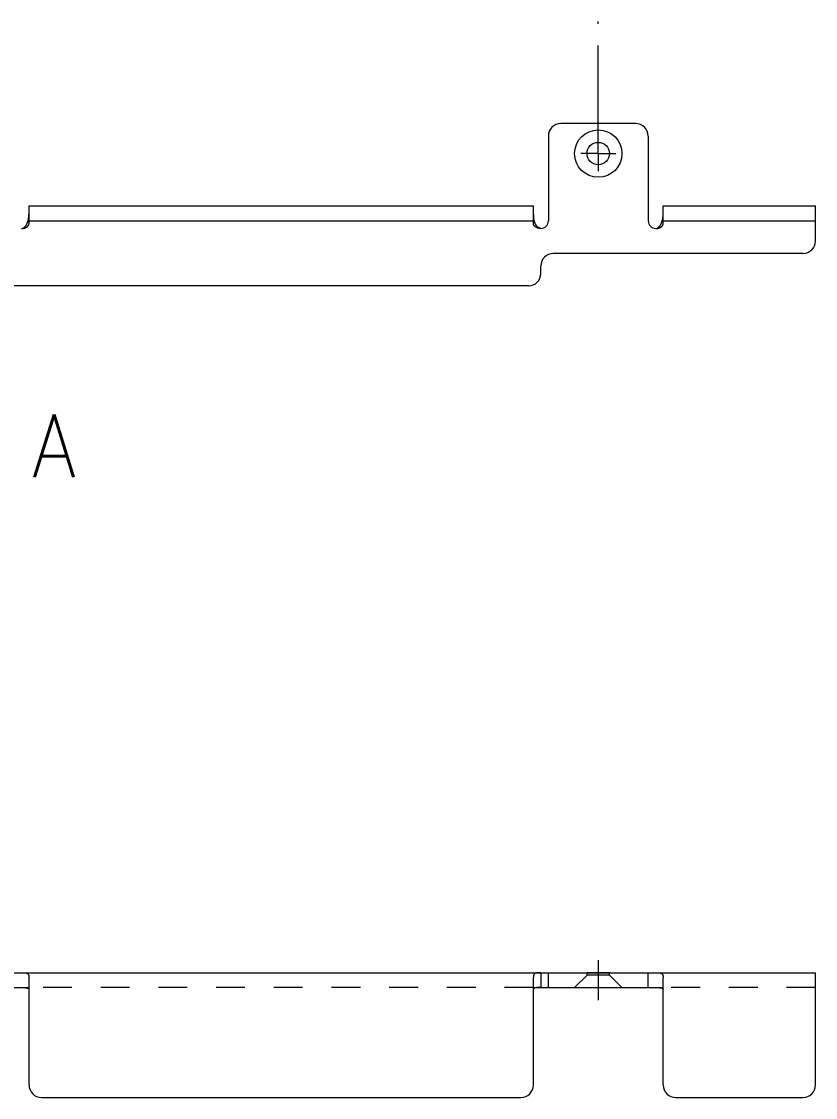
# Model space of a CAD drawing. Extents: x 365 to 1810, y 642 to 1073.
# Drawn here: x 1492.3 to 1810.3, y 642 to 1073.1 of the extents above; entities that cross this region are included whole.
import ezdxf

# ---------------------------------------------------------------- set-up
doc = ezdxf.new("R2010")
doc.units = 0
doc.header["$LTSCALE"] = 115.5
doc.linetypes.add('CENTER', pattern=[0.6, 0.375, -0.075, 0.075, -0.075])
doc.linetypes.add('HIDDEN', pattern=[0.2, 0.1, -0.1])
doc.layers.get('0').update_dxf_attribs({"linetype": 'CONTINUOUS', "lineweight": 5, "true_color": 0xffffff})
doc.layers.add('ASSI', color=7, linetype='CONTINUOUS', lineweight=5, true_color=0xffffff)
doc.layers.add('DEFAULT_2', color=6, linetype='HIDDEN', lineweight=5, true_color=0xff00ff)
doc.styles.add('textstyle0', font='')
doc.styles.get('textstyle0').set_extended_font_data('Standard')

msp = doc.modelspace()

# ---------------------------------------------------------------- linework, layer by layer
at = {"color": 7, "linetype": 'CONTINUOUS', "true_color": 0xffffff}
for p, q in [((1738.35, 1032.22), (1708.35, 1032.22)), ((1703.35, 1027.22), (1703.35, 993.22)), ((1743.35, 1027.22), (1743.35, 993.22)), ((1495.35, 999.22), (1697.35, 999.22)), ((1495.35, 992.09), (1495.35, 999.22)), ((1697.35, 992.09), (1697.35, 999.22)), ((1749.35, 999.22), (1810.35, 999.22)), ((1749.35, 992.09), (1749.35, 999.22)), ((1810.35, 985.22), (1810.35, 999.22)), ((1495.35, 993.22), (1697.35, 993.22)), ((1749.35, 993.22), (1810.35, 993.22)), ((1805.35, 980.22), (1705.35, 980.22)), ((1700.35, 972.22), (1700.35, 975.22)), ((1695.35, 967.22), (635.35, 967.22)), ((630.35, 692.02), (1810.35, 692.02)), ((1495.35, 647.02), (1495.35, 690.05)), ((1697.35, 647.02), (1697.35, 690.05)), ((1703.35, 686.02), (1703.35, 692.02)), ((1743.35, 686.02), (1743.35, 692.02)), ((1749.35, 647.02), (1749.35, 690.05)), ((1810.35, 647.02), (1810.35, 692.02)), ((1443.35, 686.02), (1495.35, 686.02)), ((1697.35, 686.02), (1749.35, 686.02)), ((1500.35, 642.02), (1692.35, 642.02)), ((1754.35, 642.02), (1805.35, 642.02))]:
    msp.add_line(p, q, dxfattribs=at)
for points in [[(1492.35, 990.22), (1492.37, 990.22), (1492.4, 990.22), (1492.43, 990.22), (1492.45, 990.22), (1492.48, 990.22), (1492.51, 990.23), (1492.53, 990.23), (1492.56, 990.23), (1492.59, 990.24), (1492.61, 990.24), (1492.64, 990.25), (1492.67, 990.25), (1492.69, 990.26), (1492.72, 990.27), (1492.75, 990.27), (1492.77, 990.28), (1492.8, 990.29), (1492.82, 990.3), (1492.85, 990.31), (1492.87, 990.32), (1492.9, 990.33), (1492.93, 990.34), (1492.95, 990.35), (1492.98, 990.36), (1493, 990.37), (1493.03, 990.38), (1493.05, 990.39), (1493.08, 990.41), (1493.1, 990.42), (1493.13, 990.43), (1493.15, 990.45), (1493.17, 990.46), (1493.2, 990.47), (1493.22, 990.49), (1493.25, 990.5), (1493.27, 990.52), (1493.29, 990.53), (1493.32, 990.55), (1493.34, 990.56), (1493.36, 990.58), (1493.39, 990.6), (1493.41, 990.61), (1493.43, 990.63), (1493.45, 990.64), (1493.47, 990.66), (1493.5, 990.68), (1493.52, 990.7), (1493.54, 990.72), (1493.56, 990.73), (1493.58, 990.75), (1493.6, 990.77), (1493.62, 990.79), (1493.64, 990.81), (1493.66, 990.82), (1493.68, 990.84), (1493.7, 990.86), (1493.72, 990.88), (1493.74, 990.9), (1493.76, 990.92), (1493.78, 990.94), (1493.8, 990.96), (1493.82, 990.98), (1493.83, 991), (1493.85, 991.02), (1493.87, 991.04), (1493.89, 991.06), (1493.91, 991.08), (1493.92, 991.1), (1493.94, 991.12), (1493.96, 991.14), (1493.97, 991.16), (1493.99, 991.19), (1494.01, 991.21), (1494.02, 991.23), (1494.04, 991.25), (1494.06, 991.27), (1494.07, 991.29), (1494.09, 991.32), (1494.1, 991.34), (1494.12, 991.36), (1494.13, 991.38), (1494.15, 991.41), (1494.16, 991.43), (1494.18, 991.45), (1494.19, 991.47), (1494.21, 991.5), (1494.22, 991.52), (1494.24, 991.54), (1494.25, 991.57), (1494.27, 991.59), (1494.28, 991.61), (1494.29, 991.64), (1494.31, 991.66), (1494.32, 991.68), (1494.33, 991.71), (1494.35, 991.73), (1494.36, 991.75), (1494.37, 991.78), (1494.38, 991.8), (1494.4, 991.83), (1494.41, 991.85), (1494.42, 991.88), (1494.43, 991.9), (1494.45, 991.92), (1494.46, 991.95), (1494.47, 991.97), (1494.48, 992), (1494.49, 992.02), (1494.51, 992.05), (1494.52, 992.07), (1494.53, 992.1), (1494.54, 992.12), (1494.55, 992.14), (1494.56, 992.17), (1494.57, 992.2), (1494.58, 992.22), (1494.6, 992.25), (1494.61, 992.27), (1494.62, 992.29), (1494.63, 992.32), (1494.64, 992.35), (1494.65, 992.37), (1494.66, 992.39), (1494.67, 992.42), (1494.68, 992.45), (1494.69, 992.47), (1494.7, 992.5), (1494.71, 992.52), (1494.72, 992.55), (1494.73, 992.57), (1494.74, 992.6), (1494.75, 992.62), (1494.76, 992.65), (1494.77, 992.67), (1494.78, 992.7), (1494.79, 992.72), (1494.8, 992.75), (1494.8, 992.77), (1494.81, 992.8), (1494.82, 992.83), (1494.83, 992.85), (1494.84, 992.88), (1494.85, 992.9), (1494.86, 992.93), (1494.87, 992.95), (1494.88, 992.98), (1494.88, 993), (1494.89, 993.03), (1494.9, 993.05), (1494.91, 993.08), (1494.92, 993.11), (1494.93, 993.13), (1494.93, 993.16), (1494.94, 993.18), (1494.95, 993.21), (1494.96, 993.24), (1494.96, 993.26), (1494.97, 993.29), (1494.98, 993.31), (1494.99, 993.34), (1494.99, 993.36), (1495, 993.39), (1495.01, 993.42), (1495.02, 993.44), (1495.02, 993.47), (1495.03, 993.49), (1495.04, 993.52), (1495.04, 993.55), (1495.05, 993.57), (1495.06, 993.6), (1495.06, 993.62), (1495.07, 993.65), (1495.08, 993.68), (1495.08, 993.7), (1495.09, 993.73), (1495.1, 993.75), (1495.1, 993.78), (1495.11, 993.81), (1495.11, 993.83), (1495.12, 993.86), (1495.13, 993.89), (1495.13, 993.91), (1495.14, 993.94), (1495.14, 993.97), (1495.15, 993.99), (1495.15, 994.02), (1495.16, 994.04), (1495.16, 994.07), (1495.17, 994.1), (1495.18, 994.12), (1495.18, 994.15)], [(1492.35, 990.22), (1492.37, 990.22), (1492.39, 990.22), (1492.42, 990.22), (1492.44, 990.22), (1492.46, 990.22), (1492.49, 990.22), (1492.51, 990.22), (1492.54, 990.22), (1492.56, 990.22), (1492.58, 990.22), (1492.61, 990.22), (1492.63, 990.23), (1492.66, 990.23), (1492.68, 990.23), (1492.7, 990.23), (1492.73, 990.23), (1492.75, 990.23), (1492.78, 990.24), (1492.8, 990.24), (1492.82, 990.24), (1492.85, 990.24), (1492.87, 990.25), (1492.9, 990.25), (1492.92, 990.25), (1492.94, 990.25), (1492.97, 990.26), (1492.99, 990.26), (1493.02, 990.26), (1493.04, 990.27), (1493.07, 990.27), (1493.09, 990.28), (1493.11, 990.28), (1493.14, 990.28), (1493.16, 990.29), (1493.19, 990.29), (1493.21, 990.3), (1493.23, 990.3), (1493.26, 990.31), (1493.28, 990.31), (1493.31, 990.32), (1493.33, 990.32), (1493.35, 990.33), (1493.38, 990.34), (1493.4, 990.34), (1493.43, 990.35), (1493.45, 990.35), (1493.47, 990.36), (1493.5, 990.37), (1493.52, 990.37), (1493.54, 990.38), (1493.57, 990.38), (1493.59, 990.39), (1493.61, 990.4), (1493.64, 990.41), (1493.66, 990.41), (1493.69, 990.42), (1493.71, 990.43), (1493.73, 990.44), (1493.75, 990.45), (1493.78, 990.45), (1493.8, 990.46), (1493.82, 990.47), (1493.85, 990.48), (1493.87, 990.49), (1493.89, 990.5), (1493.92, 990.5), (1493.94, 990.51), (1493.96, 990.52), (1493.98, 990.53), (1494.01, 990.54), (1494.03, 990.55), (1494.05, 990.56), (1494.07, 990.57), (1494.09, 990.58), (1494.12, 990.59), (1494.14, 990.61), (1494.16, 990.62), (1494.18, 990.63), (1494.2, 990.64), (1494.22, 990.65), (1494.25, 990.66), (1494.27, 990.67), (1494.29, 990.68), (1494.31, 990.7), (1494.33, 990.71), (1494.35, 990.72), (1494.37, 990.73), (1494.39, 990.75), (1494.41, 990.76), (1494.43, 990.77), (1494.45, 990.79), (1494.47, 990.8), (1494.49, 990.81), (1494.51, 990.83), (1494.53, 990.84), (1494.55, 990.86), (1494.57, 990.87), (1494.59, 990.88), (1494.61, 990.9), (1494.63, 990.91), (1494.65, 990.93), (1494.67, 990.94), (1494.68, 990.96), (1494.7, 990.97), (1494.72, 990.99), (1494.74, 991.01), (1494.76, 991.02), (1494.78, 991.04), (1494.79, 991.05), (1494.81, 991.07), (1494.83, 991.09), (1494.85, 991.11), (1494.86, 991.12), (1494.88, 991.14), (1494.9, 991.16), (1494.91, 991.17), (1494.93, 991.19), (1494.94, 991.21), (1494.96, 991.23), (1494.98, 991.25), (1494.99, 991.27), (1495.01, 991.28), (1495.02, 991.3), (1495.04, 991.32), (1495.05, 991.34), (1495.07, 991.36), (1495.08, 991.38), (1495.1, 991.4), (1495.11, 991.42), (1495.12, 991.44), (1495.14, 991.46), (1495.15, 991.48), (1495.16, 991.5), (1495.18, 991.52), (1495.19, 991.55), (1495.2, 991.57), (1495.21, 991.59), (1495.22, 991.61), (1495.23, 991.63), (1495.24, 991.65), (1495.25, 991.67), (1495.26, 991.7), (1495.27, 991.72), (1495.28, 991.74), (1495.29, 991.76), (1495.3, 991.79), (1495.3, 991.81), (1495.31, 991.83), (1495.32, 991.85), (1495.32, 991.88), (1495.33, 991.9), (1495.33, 991.92), (1495.34, 991.95), (1495.34, 991.97), (1495.34, 991.99), (1495.34, 992.02), (1495.34, 992.04), (1495.35, 992.06), (1495.35, 992.09)], [(1700.35, 990.22), (1700.32, 990.22), (1700.3, 990.22), (1700.28, 990.22), (1700.25, 990.22), (1700.23, 990.22), (1700.2, 990.22), (1700.18, 990.22), (1700.16, 990.22), (1700.13, 990.22), (1700.11, 990.22), (1700.09, 990.22), (1700.06, 990.23), (1700.04, 990.23), (1700.01, 990.23), (1699.99, 990.23), (1699.97, 990.23), (1699.94, 990.23), (1699.92, 990.24), (1699.89, 990.24), (1699.87, 990.24), (1699.84, 990.24), (1699.82, 990.25), (1699.8, 990.25), (1699.77, 990.25), (1699.75, 990.25), (1699.72, 990.26), (1699.7, 990.26), (1699.68, 990.26), (1699.65, 990.27), (1699.63, 990.27), (1699.6, 990.28), (1699.58, 990.28), (1699.55, 990.28), (1699.53, 990.29), (1699.51, 990.29), (1699.48, 990.3), (1699.46, 990.3), (1699.43, 990.31), (1699.41, 990.31), (1699.39, 990.32), (1699.36, 990.32), (1699.34, 990.33), (1699.31, 990.34), (1699.29, 990.34), (1699.27, 990.35), (1699.24, 990.35), (1699.22, 990.36), (1699.2, 990.37), (1699.17, 990.37), (1699.15, 990.38), (1699.12, 990.38), (1699.1, 990.39), (1699.08, 990.4), (1699.05, 990.41), (1699.03, 990.41), (1699.01, 990.42), (1698.98, 990.43), (1698.96, 990.44), (1698.94, 990.45), (1698.91, 990.45), (1698.89, 990.46), (1698.87, 990.47), (1698.85, 990.48), (1698.82, 990.49), (1698.8, 990.5), (1698.78, 990.5), (1698.75, 990.51), (1698.73, 990.52), (1698.71, 990.53), (1698.69, 990.54), (1698.67, 990.55), (1698.64, 990.56), (1698.62, 990.57), (1698.6, 990.58), (1698.58, 990.59), (1698.56, 990.61), (1698.53, 990.62), (1698.51, 990.63), (1698.49, 990.64), (1698.47, 990.65), (1698.45, 990.66), (1698.43, 990.67), (1698.41, 990.68), (1698.38, 990.7), (1698.36, 990.71), (1698.34, 990.72), (1698.32, 990.73), (1698.3, 990.75), (1698.28, 990.76), (1698.26, 990.77), (1698.24, 990.79), (1698.22, 990.8), (1698.2, 990.81), (1698.18, 990.83), (1698.16, 990.84), (1698.14, 990.86), (1698.12, 990.87), (1698.1, 990.88), (1698.08, 990.9), (1698.06, 990.91), (1698.05, 990.93), (1698.03, 990.94), (1698.01, 990.96), (1697.99, 990.97), (1697.97, 990.99), (1697.95, 991.01), (1697.93, 991.02), (1697.92, 991.04), (1697.9, 991.05), (1697.88, 991.07), (1697.86, 991.09), (1697.85, 991.11), (1697.83, 991.12), (1697.81, 991.14), (1697.8, 991.16), (1697.78, 991.17), (1697.76, 991.19), (1697.75, 991.21), (1697.73, 991.23), (1697.72, 991.25), (1697.7, 991.27), (1697.68, 991.28), (1697.67, 991.3), (1697.65, 991.32), (1697.64, 991.34), (1697.62, 991.36), (1697.61, 991.38), (1697.6, 991.4), (1697.58, 991.42), (1697.57, 991.44), (1697.55, 991.46), (1697.54, 991.48), (1697.53, 991.5), (1697.52, 991.52), (1697.5, 991.55), (1697.49, 991.57), (1697.48, 991.59), (1697.47, 991.61), (1697.46, 991.63), (1697.45, 991.65), (1697.44, 991.67), (1697.43, 991.7), (1697.42, 991.72), (1697.41, 991.74), (1697.4, 991.76), (1697.4, 991.79), (1697.39, 991.81), (1697.38, 991.83), (1697.38, 991.85), (1697.37, 991.88), (1697.37, 991.9), (1697.36, 991.92), (1697.36, 991.95), (1697.35, 991.97), (1697.35, 991.99), (1697.35, 992.02), (1697.35, 992.04), (1697.35, 992.06), (1697.35, 992.09)], [(1700.35, 990.22), (1700.32, 990.22), (1700.29, 990.22), (1700.27, 990.22), (1700.24, 990.22), (1700.21, 990.22), (1700.19, 990.23), (1700.16, 990.23), (1700.13, 990.23), (1700.11, 990.24), (1700.08, 990.24), (1700.05, 990.25), (1700.03, 990.25), (1700, 990.26), (1699.97, 990.27), (1699.95, 990.27), (1699.92, 990.28), (1699.9, 990.29), (1699.87, 990.3), (1699.84, 990.31), (1699.82, 990.32), (1699.79, 990.33), (1699.77, 990.34), (1699.74, 990.35), (1699.72, 990.36), (1699.69, 990.37), (1699.67, 990.38), (1699.64, 990.39), (1699.62, 990.41), (1699.59, 990.42), (1699.57, 990.43), (1699.54, 990.45), (1699.52, 990.46), (1699.49, 990.47), (1699.47, 990.49), (1699.45, 990.5), (1699.42, 990.52), (1699.4, 990.53), (1699.38, 990.55), (1699.35, 990.56), (1699.33, 990.58), (1699.31, 990.6), (1699.28, 990.61), (1699.26, 990.63), (1699.24, 990.64), (1699.22, 990.66), (1699.2, 990.68), (1699.18, 990.7), (1699.15, 990.72), (1699.13, 990.73), (1699.11, 990.75), (1699.09, 990.77), (1699.07, 990.79), (1699.05, 990.81), (1699.03, 990.82), (1699.01, 990.84), (1698.99, 990.86), (1698.97, 990.88), (1698.95, 990.9), (1698.93, 990.92), (1698.91, 990.94), (1698.89, 990.96), (1698.88, 990.98), (1698.86, 991), (1698.84, 991.02), (1698.82, 991.04), (1698.8, 991.06), (1698.79, 991.08), (1698.77, 991.1), (1698.75, 991.12), (1698.73, 991.14), (1698.72, 991.16), (1698.7, 991.19), (1698.68, 991.21), (1698.67, 991.23), (1698.65, 991.25), (1698.64, 991.27), (1698.62, 991.29), (1698.6, 991.32), (1698.59, 991.34), (1698.57, 991.36), (1698.56, 991.38), (1698.54, 991.41), (1698.53, 991.43), (1698.51, 991.45), (1698.5, 991.47), (1698.48, 991.5), (1698.47, 991.52), (1698.46, 991.54), (1698.44, 991.57), (1698.43, 991.59), (1698.41, 991.61), (1698.4, 991.64), (1698.39, 991.66), (1698.37, 991.68), (1698.36, 991.71), (1698.35, 991.73), (1698.33, 991.75), (1698.32, 991.78), (1698.31, 991.8), (1698.3, 991.83), (1698.28, 991.85), (1698.27, 991.88), (1698.26, 991.9), (1698.25, 991.92), (1698.23, 991.95), (1698.22, 991.97), (1698.21, 992), (1698.2, 992.02), (1698.19, 992.05), (1698.18, 992.07), (1698.16, 992.1), (1698.15, 992.12), (1698.14, 992.14), (1698.13, 992.17), (1698.12, 992.2), (1698.11, 992.22), (1698.1, 992.25), (1698.09, 992.27), (1698.08, 992.29), (1698.07, 992.32), (1698.05, 992.35), (1698.04, 992.37), (1698.03, 992.39), (1698.02, 992.42), (1698.01, 992.45), (1698, 992.47), (1697.99, 992.5), (1697.98, 992.52), (1697.97, 992.55), (1697.96, 992.57), (1697.95, 992.6), (1697.94, 992.62), (1697.93, 992.65), (1697.92, 992.67), (1697.92, 992.7), (1697.91, 992.72), (1697.9, 992.75), (1697.89, 992.77), (1697.88, 992.8), (1697.87, 992.83), (1697.86, 992.85), (1697.85, 992.88), (1697.84, 992.9), (1697.83, 992.93), (1697.83, 992.95), (1697.82, 992.98), (1697.81, 993), (1697.8, 993.03), (1697.79, 993.05), (1697.78, 993.08), (1697.78, 993.11), (1697.77, 993.13), (1697.76, 993.16), (1697.75, 993.18), (1697.74, 993.21), (1697.74, 993.24), (1697.73, 993.26), (1697.72, 993.29), (1697.71, 993.31), (1697.71, 993.34), (1697.7, 993.36), (1697.69, 993.39), (1697.68, 993.42), (1697.68, 993.44), (1697.67, 993.47), (1697.66, 993.49), (1697.66, 993.52), (1697.65, 993.55), (1697.64, 993.57), (1697.64, 993.6), (1697.63, 993.62), (1697.62, 993.65), (1697.62, 993.68), (1697.61, 993.7), (1697.6, 993.73), (1697.6, 993.75), (1697.59, 993.78), (1697.58, 993.81), (1697.58, 993.83), (1697.57, 993.86), (1697.57, 993.89), (1697.56, 993.91), (1697.56, 993.94), (1697.55, 993.97), (1697.54, 993.99), (1697.54, 994.02), (1697.53, 994.04), (1697.53, 994.07), (1697.52, 994.1), (1697.52, 994.12), (1697.51, 994.15)], [(1746.35, 990.22), (1746.37, 990.22), (1746.4, 990.22), (1746.43, 990.22), (1746.45, 990.22), (1746.48, 990.22), (1746.51, 990.23), (1746.53, 990.23), (1746.56, 990.23), (1746.59, 990.24), (1746.61, 990.24), (1746.64, 990.25), (1746.67, 990.25), (1746.69, 990.26), (1746.72, 990.27), (1746.75, 990.27), (1746.77, 990.28), (1746.8, 990.29), (1746.82, 990.3), (1746.85, 990.31), (1746.87, 990.32), (1746.9, 990.33), (1746.93, 990.34), (1746.95, 990.35), (1746.98, 990.36), (1747, 990.37), (1747.03, 990.38), (1747.05, 990.39), (1747.08, 990.41), (1747.1, 990.42), (1747.13, 990.43), (1747.15, 990.45), (1747.17, 990.46), (1747.2, 990.47), (1747.22, 990.49), (1747.25, 990.5), (1747.27, 990.52), (1747.29, 990.53), (1747.32, 990.55), (1747.34, 990.56), (1747.36, 990.58), (1747.39, 990.6), (1747.41, 990.61), (1747.43, 990.63), (1747.45, 990.64), (1747.47, 990.66), (1747.5, 990.68), (1747.52, 990.7), (1747.54, 990.72), (1747.56, 990.73), (1747.58, 990.75), (1747.6, 990.77), (1747.62, 990.79), (1747.64, 990.81), (1747.66, 990.82), (1747.68, 990.84), (1747.7, 990.86), (1747.72, 990.88), (1747.74, 990.9), (1747.76, 990.92), (1747.78, 990.94), (1747.8, 990.96), (1747.82, 990.98), (1747.83, 991), (1747.85, 991.02), (1747.87, 991.04), (1747.89, 991.06), (1747.91, 991.08), (1747.92, 991.1), (1747.94, 991.12), (1747.96, 991.14), (1747.97, 991.16), (1747.99, 991.19), (1748.01, 991.21), (1748.02, 991.23), (1748.04, 991.25), (1748.06, 991.27), (1748.07, 991.29), (1748.09, 991.32), (1748.1, 991.34), (1748.12, 991.36), (1748.13, 991.38), (1748.15, 991.41), (1748.16, 991.43), (1748.18, 991.45), (1748.19, 991.47), (1748.21, 991.5), (1748.22, 991.52), (1748.24, 991.54), (1748.25, 991.57), (1748.27, 991.59), (1748.28, 991.61), (1748.29, 991.64), (1748.31, 991.66), (1748.32, 991.68), (1748.33, 991.71), (1748.35, 991.73), (1748.36, 991.75), (1748.37, 991.78), (1748.38, 991.8), (1748.4, 991.83), (1748.41, 991.85), (1748.42, 991.88), (1748.43, 991.9), (1748.45, 991.92), (1748.46, 991.95), (1748.47, 991.97), (1748.48, 992), (1748.49, 992.02), (1748.51, 992.05), (1748.52, 992.07), (1748.53, 992.1), (1748.54, 992.12), (1748.55, 992.14), (1748.56, 992.17), (1748.57, 992.2), (1748.58, 992.22), (1748.6, 992.25), (1748.61, 992.27), (1748.62, 992.29), (1748.63, 992.32), (1748.64, 992.35), (1748.65, 992.37), (1748.66, 992.39), (1748.67, 992.42), (1748.68, 992.45), (1748.69, 992.47), (1748.7, 992.5), (1748.71, 992.52), (1748.72, 992.55), (1748.73, 992.57), (1748.74, 992.6), (1748.75, 992.62), (1748.76, 992.65), (1748.77, 992.67), (1748.78, 992.7), (1748.79, 992.72), (1748.8, 992.75), (1748.8, 992.77), (1748.81, 992.8), (1748.82, 992.83), (1748.83, 992.85), (1748.84, 992.88), (1748.85, 992.9), (1748.86, 992.93), (1748.87, 992.95), (1748.88, 992.98), (1748.88, 993), (1748.89, 993.03), (1748.9, 993.05), (1748.91, 993.08), (1748.92, 993.11), (1748.93, 993.13), (1748.93, 993.16), (1748.94, 993.18), (1748.95, 993.21), (1748.96, 993.24), (1748.96, 993.26), (1748.97, 993.29), (1748.98, 993.31), (1748.99, 993.34), (1748.99, 993.36), (1749, 993.39), (1749.01, 993.42), (1749.02, 993.44), (1749.02, 993.47), (1749.03, 993.49), (1749.04, 993.52), (1749.04, 993.55), (1749.05, 993.57), (1749.06, 993.6), (1749.06, 993.62), (1749.07, 993.65), (1749.08, 993.68), (1749.08, 993.7), (1749.09, 993.73), (1749.1, 993.75), (1749.1, 993.78), (1749.11, 993.81), (1749.11, 993.83), (1749.12, 993.86), (1749.13, 993.89), (1749.13, 993.91), (1749.14, 993.94), (1749.14, 993.97), (1749.15, 993.99), (1749.15, 994.02), (1749.16, 994.04), (1749.16, 994.07), (1749.17, 994.1), (1749.18, 994.12), (1749.18, 994.15)], [(1746.35, 990.22), (1746.37, 990.22), (1746.39, 990.22), (1746.42, 990.22), (1746.44, 990.22), (1746.46, 990.22), (1746.49, 990.22), (1746.51, 990.22), (1746.54, 990.22), (1746.56, 990.22), (1746.58, 990.22), (1746.61, 990.22), (1746.63, 990.23), (1746.66, 990.23), (1746.68, 990.23), (1746.7, 990.23), (1746.73, 990.23), (1746.75, 990.23), (1746.78, 990.24), (1746.8, 990.24), (1746.82, 990.24), (1746.85, 990.24), (1746.87, 990.25), (1746.9, 990.25), (1746.92, 990.25), (1746.94, 990.25), (1746.97, 990.26), (1746.99, 990.26), (1747.02, 990.26), (1747.04, 990.27), (1747.07, 990.27), (1747.09, 990.28), (1747.11, 990.28), (1747.14, 990.28), (1747.16, 990.29), (1747.19, 990.29), (1747.21, 990.3), (1747.23, 990.3), (1747.26, 990.31), (1747.28, 990.31), (1747.31, 990.32), (1747.33, 990.32), (1747.35, 990.33), (1747.38, 990.34), (1747.4, 990.34), (1747.43, 990.35), (1747.45, 990.35), (1747.47, 990.36), (1747.5, 990.37), (1747.52, 990.37), (1747.54, 990.38), (1747.57, 990.38), (1747.59, 990.39), (1747.61, 990.4), (1747.64, 990.41), (1747.66, 990.41), (1747.69, 990.42), (1747.71, 990.43), (1747.73, 990.44), (1747.75, 990.45), (1747.78, 990.45), (1747.8, 990.46), (1747.82, 990.47), (1747.85, 990.48), (1747.87, 990.49), (1747.89, 990.5), (1747.92, 990.5), (1747.94, 990.51), (1747.96, 990.52), (1747.98, 990.53), (1748.01, 990.54), (1748.03, 990.55), (1748.05, 990.56), (1748.07, 990.57), (1748.09, 990.58), (1748.12, 990.59), (1748.14, 990.61), (1748.16, 990.62), (1748.18, 990.63), (1748.2, 990.64), (1748.22, 990.65), (1748.25, 990.66), (1748.27, 990.67), (1748.29, 990.68), (1748.31, 990.7), (1748.33, 990.71), (1748.35, 990.72), (1748.37, 990.73), (1748.39, 990.75), (1748.41, 990.76), (1748.43, 990.77), (1748.45, 990.79), (1748.47, 990.8), (1748.49, 990.81), (1748.51, 990.83), (1748.53, 990.84), (1748.55, 990.86), (1748.57, 990.87), (1748.59, 990.88), (1748.61, 990.9), (1748.63, 990.91), (1748.65, 990.93), (1748.67, 990.94), (1748.68, 990.96), (1748.7, 990.97), (1748.72, 990.99), (1748.74, 991.01), (1748.76, 991.02), (1748.78, 991.04), (1748.79, 991.05), (1748.81, 991.07), (1748.83, 991.09), (1748.85, 991.11), (1748.86, 991.12), (1748.88, 991.14), (1748.9, 991.16), (1748.91, 991.17), (1748.93, 991.19), (1748.94, 991.21), (1748.96, 991.23), (1748.98, 991.25), (1748.99, 991.27), (1749.01, 991.28), (1749.02, 991.3), (1749.04, 991.32), (1749.05, 991.34), (1749.07, 991.36), (1749.08, 991.38), (1749.1, 991.4), (1749.11, 991.42), (1749.12, 991.44), (1749.14, 991.46), (1749.15, 991.48), (1749.16, 991.5), (1749.18, 991.52), (1749.19, 991.55), (1749.2, 991.57), (1749.21, 991.59), (1749.22, 991.61), (1749.23, 991.63), (1749.24, 991.65), (1749.25, 991.67), (1749.26, 991.7), (1749.27, 991.72), (1749.28, 991.74), (1749.29, 991.76), (1749.3, 991.79), (1749.3, 991.81), (1749.31, 991.83), (1749.32, 991.85), (1749.32, 991.88), (1749.33, 991.9), (1749.33, 991.92), (1749.34, 991.95), (1749.34, 991.97), (1749.34, 991.99), (1749.34, 992.02), (1749.34, 992.04), (1749.35, 992.06), (1749.35, 992.09)], [(1492.35, 692.02), (1492.37, 692.02), (1492.38, 692.02), (1492.4, 692.02), (1492.42, 692.02), (1492.44, 692.02), (1492.46, 692.02), (1492.48, 692.02), (1492.5, 692.02), (1492.52, 692.02), (1492.54, 692.02), (1492.56, 692.02), (1492.57, 692.02), (1492.59, 692.02), (1492.61, 692.02), (1492.63, 692.02), (1492.65, 692.02), (1492.67, 692.02), (1492.69, 692.02), (1492.71, 692.02), (1492.73, 692.02), (1492.74, 692.02), (1492.76, 692.02), (1492.78, 692.02), (1492.8, 692.02), (1492.82, 692.02), (1492.84, 692.02), (1492.86, 692.02), (1492.88, 692.02), (1492.9, 692.02), (1492.91, 692.02), (1492.93, 692.02), (1492.95, 692.02), (1492.97, 692.02), (1492.99, 692.02), (1493.01, 692.02), (1493.03, 692.02), (1493.05, 692.02), (1493.07, 692.02), (1493.08, 692.02), (1493.1, 692.02), (1493.12, 692.02), (1493.14, 692.02), (1493.16, 692.02), (1493.18, 692.02), (1493.2, 692.02), (1493.22, 692.02), (1493.24, 692.02), (1493.26, 692.02), (1493.27, 692.02), (1493.29, 692.02), (1493.31, 692.02), (1493.33, 692.02), (1493.35, 692.02), (1493.37, 692.02), (1493.39, 692.02), (1493.41, 692.02), (1493.43, 692.01), (1493.45, 692.01), (1493.46, 692.01), (1493.48, 692.01), (1493.5, 692.01), (1493.52, 692.01), (1493.54, 692.01), (1493.56, 692.01), (1493.58, 692.01), (1493.6, 692.01), (1493.62, 692), (1493.64, 692), (1493.66, 692), (1493.67, 692), (1493.69, 692), (1493.71, 692), (1493.73, 692), (1493.75, 691.99), (1493.77, 691.99), (1493.79, 691.99), (1493.81, 691.99), (1493.83, 691.99), (1493.85, 691.98), (1493.87, 691.98), (1493.89, 691.98), (1493.91, 691.98), (1493.92, 691.97), (1493.94, 691.97), (1493.96, 691.97), (1493.98, 691.96), (1494, 691.96), (1494.02, 691.96), (1494.04, 691.96), (1494.06, 691.95), (1494.08, 691.95), (1494.1, 691.95), (1494.12, 691.94), (1494.14, 691.94), (1494.16, 691.93), (1494.18, 691.93), (1494.19, 691.93), (1494.21, 691.92), (1494.23, 691.92), (1494.25, 691.91), (1494.27, 691.91), (1494.29, 691.9), (1494.31, 691.9), (1494.33, 691.89), (1494.35, 691.89), (1494.36, 691.88), (1494.38, 691.88), (1494.4, 691.87), (1494.42, 691.86), (1494.44, 691.86), (1494.45, 691.85), (1494.47, 691.84), (1494.49, 691.84), (1494.51, 691.83), (1494.52, 691.82), (1494.54, 691.81), (1494.56, 691.8), (1494.58, 691.8), (1494.59, 691.79), (1494.61, 691.78), (1494.63, 691.77), (1494.64, 691.76), (1494.66, 691.75), (1494.68, 691.74), (1494.69, 691.73), (1494.71, 691.72), (1494.72, 691.71), (1494.74, 691.7), (1494.75, 691.69), (1494.77, 691.68), (1494.78, 691.67), (1494.8, 691.65), (1494.81, 691.64), (1494.83, 691.63), (1494.84, 691.62), (1494.85, 691.6), (1494.87, 691.59), (1494.88, 691.58), (1494.89, 691.56), (1494.91, 691.55), (1494.92, 691.53), (1494.93, 691.52), (1494.94, 691.51), (1494.96, 691.49), (1494.97, 691.48), (1494.98, 691.46), (1494.99, 691.45), (1495, 691.43), (1495.01, 691.41), (1495.03, 691.4), (1495.04, 691.38), (1495.05, 691.37), (1495.06, 691.35), (1495.07, 691.33), (1495.08, 691.32), (1495.09, 691.3), (1495.1, 691.28), (1495.11, 691.26), (1495.12, 691.25), (1495.12, 691.23), (1495.13, 691.21), (1495.14, 691.2), (1495.15, 691.18), (1495.16, 691.16), (1495.17, 691.14), (1495.17, 691.12), (1495.18, 691.11), (1495.19, 691.09), (1495.2, 691.07), (1495.2, 691.05), (1495.21, 691.03), (1495.22, 691.02), (1495.22, 691), (1495.23, 690.98), (1495.23, 690.96), (1495.24, 690.94), (1495.25, 690.92), (1495.25, 690.91), (1495.26, 690.89), (1495.26, 690.87), (1495.27, 690.85), (1495.27, 690.83), (1495.27, 690.81), (1495.28, 690.79), (1495.28, 690.78), (1495.29, 690.76), (1495.29, 690.74), (1495.29, 690.72), (1495.3, 690.7), (1495.3, 690.68), (1495.3, 690.66), (1495.31, 690.64), (1495.31, 690.63), (1495.31, 690.61), (1495.32, 690.59), (1495.32, 690.57), (1495.32, 690.55), (1495.32, 690.53), (1495.33, 690.51), (1495.33, 690.49), (1495.33, 690.47), (1495.33, 690.46), (1495.33, 690.44), (1495.33, 690.42), (1495.34, 690.4), (1495.34, 690.38), (1495.34, 690.36), (1495.34, 690.34), (1495.34, 690.32), (1495.34, 690.3), (1495.34, 690.28), (1495.34, 690.26), (1495.34, 690.25), (1495.34, 690.23), (1495.34, 690.21), (1495.34, 690.19), (1495.35, 690.17), (1495.35, 690.15), (1495.35, 690.13), (1495.35, 690.11), (1495.35, 690.09), (1495.35, 690.07), (1495.35, 690.05)], [(1700.35, 692.02), (1700.33, 692.02), (1700.31, 692.02), (1700.29, 692.02), (1700.27, 692.02), (1700.25, 692.02), (1700.23, 692.02), (1700.21, 692.02), (1700.19, 692.02), (1700.18, 692.02), (1700.16, 692.02), (1700.14, 692.02), (1700.12, 692.02), (1700.1, 692.02), (1700.08, 692.02), (1700.06, 692.02), (1700.04, 692.02), (1700.02, 692.02), (1700.01, 692.02), (1699.99, 692.02), (1699.97, 692.02), (1699.95, 692.02), (1699.93, 692.02), (1699.91, 692.02), (1699.89, 692.02), (1699.87, 692.02), (1699.85, 692.02), (1699.83, 692.02), (1699.82, 692.02), (1699.8, 692.02), (1699.78, 692.02), (1699.76, 692.02), (1699.74, 692.02), (1699.72, 692.02), (1699.7, 692.02), (1699.68, 692.02), (1699.66, 692.02), (1699.65, 692.02), (1699.63, 692.02), (1699.61, 692.02), (1699.59, 692.02), (1699.57, 692.02), (1699.55, 692.02), (1699.53, 692.02), (1699.51, 692.02), (1699.49, 692.02), (1699.48, 692.02), (1699.46, 692.02), (1699.44, 692.02), (1699.42, 692.02), (1699.4, 692.02), (1699.38, 692.02), (1699.36, 692.02), (1699.34, 692.02), (1699.32, 692.02), (1699.3, 692.02), (1699.29, 692.02), (1699.27, 692.01), (1699.25, 692.01), (1699.23, 692.01), (1699.21, 692.01), (1699.19, 692.01), (1699.17, 692.01), (1699.15, 692.01), (1699.13, 692.01), (1699.11, 692.01), (1699.09, 692.01), (1699.08, 692), (1699.06, 692), (1699.04, 692), (1699.02, 692), (1699, 692), (1698.98, 692), (1698.96, 692), (1698.94, 691.99), (1698.92, 691.99), (1698.9, 691.99), (1698.88, 691.99), (1698.86, 691.99), (1698.85, 691.98), (1698.83, 691.98), (1698.81, 691.98), (1698.79, 691.98), (1698.77, 691.97), (1698.75, 691.97), (1698.73, 691.97), (1698.71, 691.96), (1698.69, 691.96), (1698.67, 691.96), (1698.65, 691.96), (1698.63, 691.95), (1698.61, 691.95), (1698.59, 691.95), (1698.57, 691.94), (1698.56, 691.94), (1698.54, 691.93), (1698.52, 691.93), (1698.5, 691.93), (1698.48, 691.92), (1698.46, 691.92), (1698.44, 691.91), (1698.42, 691.91), (1698.4, 691.9), (1698.38, 691.9), (1698.37, 691.89), (1698.35, 691.89), (1698.33, 691.88), (1698.31, 691.88), (1698.29, 691.87), (1698.27, 691.86), (1698.26, 691.86), (1698.24, 691.85), (1698.22, 691.84), (1698.2, 691.84), (1698.19, 691.83), (1698.17, 691.82), (1698.15, 691.81), (1698.13, 691.8), (1698.12, 691.8), (1698.1, 691.79), (1698.08, 691.78), (1698.07, 691.77), (1698.05, 691.76), (1698.03, 691.75), (1698.02, 691.74), (1698, 691.73), (1697.99, 691.72), (1697.97, 691.71), (1697.95, 691.7), (1697.94, 691.69), (1697.92, 691.68), (1697.91, 691.67), (1697.9, 691.65), (1697.88, 691.64), (1697.87, 691.63), (1697.85, 691.62), (1697.84, 691.6), (1697.83, 691.59), (1697.81, 691.58), (1697.8, 691.56), (1697.79, 691.55), (1697.77, 691.53), (1697.76, 691.52), (1697.75, 691.51), (1697.74, 691.49), (1697.72, 691.48), (1697.71, 691.46), (1697.7, 691.45), (1697.69, 691.43), (1697.68, 691.41), (1697.67, 691.4), (1697.66, 691.38), (1697.65, 691.37), (1697.64, 691.35), (1697.63, 691.33), (1697.62, 691.32), (1697.61, 691.3), (1697.6, 691.28), (1697.59, 691.26), (1697.58, 691.25), (1697.57, 691.23), (1697.56, 691.21), (1697.55, 691.2), (1697.54, 691.18), (1697.53, 691.16), (1697.53, 691.14), (1697.52, 691.12), (1697.51, 691.11), (1697.5, 691.09), (1697.5, 691.07), (1697.49, 691.05), (1697.48, 691.03), (1697.48, 691.02), (1697.47, 691), (1697.46, 690.98), (1697.46, 690.96), (1697.45, 690.94), (1697.45, 690.92), (1697.44, 690.91), (1697.44, 690.89), (1697.43, 690.87), (1697.43, 690.85), (1697.42, 690.83), (1697.42, 690.81), (1697.41, 690.79), (1697.41, 690.78), (1697.41, 690.76), (1697.4, 690.74), (1697.4, 690.72), (1697.39, 690.7), (1697.39, 690.68), (1697.39, 690.66), (1697.39, 690.64), (1697.38, 690.63), (1697.38, 690.61), (1697.38, 690.59), (1697.37, 690.57), (1697.37, 690.55), (1697.37, 690.53), (1697.37, 690.51), (1697.37, 690.49), (1697.36, 690.47), (1697.36, 690.46), (1697.36, 690.44), (1697.36, 690.42), (1697.36, 690.4), (1697.36, 690.38), (1697.35, 690.36), (1697.35, 690.34), (1697.35, 690.32), (1697.35, 690.3), (1697.35, 690.28), (1697.35, 690.26), (1697.35, 690.25), (1697.35, 690.23), (1697.35, 690.21), (1697.35, 690.19), (1697.35, 690.17), (1697.35, 690.15), (1697.35, 690.13), (1697.35, 690.11), (1697.35, 690.09), (1697.35, 690.07), (1697.35, 690.05)], [(1746.35, 692.02), (1746.37, 692.02), (1746.38, 692.02), (1746.4, 692.02), (1746.42, 692.02), (1746.44, 692.02), (1746.46, 692.02), (1746.48, 692.02), (1746.5, 692.02), (1746.52, 692.02), (1746.54, 692.02), (1746.56, 692.02), (1746.57, 692.02), (1746.59, 692.02), (1746.61, 692.02), (1746.63, 692.02), (1746.65, 692.02), (1746.67, 692.02), (1746.69, 692.02), (1746.71, 692.02), (1746.73, 692.02), (1746.74, 692.02), (1746.76, 692.02), (1746.78, 692.02), (1746.8, 692.02), (1746.82, 692.02), (1746.84, 692.02), (1746.86, 692.02), (1746.88, 692.02), (1746.9, 692.02), (1746.91, 692.02), (1746.93, 692.02), (1746.95, 692.02), (1746.97, 692.02), (1746.99, 692.02), (1747.01, 692.02), (1747.03, 692.02), (1747.05, 692.02), (1747.07, 692.02), (1747.08, 692.02), (1747.1, 692.02), (1747.12, 692.02), (1747.14, 692.02), (1747.16, 692.02), (1747.18, 692.02), (1747.2, 692.02), (1747.22, 692.02), (1747.24, 692.02), (1747.26, 692.02), (1747.27, 692.02), (1747.29, 692.02), (1747.31, 692.02), (1747.33, 692.02), (1747.35, 692.02), (1747.37, 692.02), (1747.39, 692.02), (1747.41, 692.02), (1747.43, 692.01), (1747.45, 692.01), (1747.46, 692.01), (1747.48, 692.01), (1747.5, 692.01), (1747.52, 692.01), (1747.54, 692.01), (1747.56, 692.01), (1747.58, 692.01), (1747.6, 692.01), (1747.62, 692), (1747.64, 692), (1747.66, 692), (1747.67, 692), (1747.69, 692), (1747.71, 692), (1747.73, 692), (1747.75, 691.99), (1747.77, 691.99), (1747.79, 691.99), (1747.81, 691.99), (1747.83, 691.99), (1747.85, 691.98), (1747.87, 691.98), (1747.89, 691.98), (1747.91, 691.98), (1747.92, 691.97), (1747.94, 691.97), (1747.96, 691.97), (1747.98, 691.96), (1748, 691.96), (1748.02, 691.96), (1748.04, 691.96), (1748.06, 691.95), (1748.08, 691.95), (1748.1, 691.95), (1748.12, 691.94), (1748.14, 691.94), (1748.16, 691.93), (1748.18, 691.93), (1748.19, 691.93), (1748.21, 691.92), (1748.23, 691.92), (1748.25, 691.91), (1748.27, 691.91), (1748.29, 691.9), (1748.31, 691.9), (1748.33, 691.89), (1748.35, 691.89), (1748.36, 691.88), (1748.38, 691.88), (1748.4, 691.87), (1748.42, 691.86), (1748.44, 691.86), (1748.45, 691.85), (1748.47, 691.84), (1748.49, 691.84), (1748.51, 691.83), (1748.52, 691.82), (1748.54, 691.81), (1748.56, 691.8), (1748.58, 691.8), (1748.59, 691.79), (1748.61, 691.78), (1748.63, 691.77), (1748.64, 691.76), (1748.66, 691.75), (1748.68, 691.74), (1748.69, 691.73), (1748.71, 691.72), (1748.72, 691.71), (1748.74, 691.7), (1748.75, 691.69), (1748.77, 691.68), (1748.78, 691.67), (1748.8, 691.65), (1748.81, 691.64), (1748.83, 691.63), (1748.84, 691.62), (1748.85, 691.6), (1748.87, 691.59), (1748.88, 691.58), (1748.89, 691.56), (1748.91, 691.55), (1748.92, 691.53), (1748.93, 691.52), (1748.94, 691.51), (1748.96, 691.49), (1748.97, 691.48), (1748.98, 691.46), (1748.99, 691.45), (1749, 691.43), (1749.01, 691.41), (1749.03, 691.4), (1749.04, 691.38), (1749.05, 691.37), (1749.06, 691.35), (1749.07, 691.33), (1749.08, 691.32), (1749.09, 691.3), (1749.1, 691.28), (1749.11, 691.26), (1749.12, 691.25), (1749.12, 691.23), (1749.13, 691.21), (1749.14, 691.2), (1749.15, 691.18), (1749.16, 691.16), (1749.17, 691.14), (1749.17, 691.12), (1749.18, 691.11), (1749.19, 691.09), (1749.2, 691.07), (1749.2, 691.05), (1749.21, 691.03), (1749.22, 691.02), (1749.22, 691), (1749.23, 690.98), (1749.23, 690.96), (1749.24, 690.94), (1749.25, 690.92), (1749.25, 690.91), (1749.26, 690.89), (1749.26, 690.87), (1749.27, 690.85), (1749.27, 690.83), (1749.27, 690.81), (1749.28, 690.79), (1749.28, 690.78), (1749.29, 690.76), (1749.29, 690.74), (1749.29, 690.72), (1749.3, 690.7), (1749.3, 690.68), (1749.3, 690.66), (1749.31, 690.64), (1749.31, 690.63), (1749.31, 690.61), (1749.32, 690.59), (1749.32, 690.57), (1749.32, 690.55), (1749.32, 690.53), (1749.33, 690.51), (1749.33, 690.49), (1749.33, 690.47), (1749.33, 690.46), (1749.33, 690.44), (1749.33, 690.42), (1749.34, 690.4), (1749.34, 690.38), (1749.34, 690.36), (1749.34, 690.34), (1749.34, 690.32), (1749.34, 690.3), (1749.34, 690.28), (1749.34, 690.26), (1749.34, 690.25), (1749.34, 690.23), (1749.34, 690.21), (1749.34, 690.19), (1749.35, 690.17), (1749.35, 690.15), (1749.35, 690.13), (1749.35, 690.11), (1749.35, 690.09), (1749.35, 690.07), (1749.35, 690.05)], [(1492.35, 686.02), (1492.37, 686.02), (1492.39, 686.02), (1492.41, 686.02), (1492.43, 686.02), (1492.44, 686.02), (1492.46, 686.02), (1492.48, 686.02), (1492.5, 686.02), (1492.52, 686.02), (1492.54, 686.02), (1492.56, 686.02), (1492.58, 686.02), (1492.6, 686.02), (1492.62, 686.02), (1492.64, 686.02), (1492.66, 686.02), (1492.68, 686.02), (1492.69, 686.02), (1492.71, 686.02), (1492.73, 686.02), (1492.75, 686.02), (1492.77, 686.03), (1492.79, 686.03), (1492.81, 686.03), (1492.83, 686.03), (1492.84, 686.03), (1492.86, 686.03), (1492.88, 686.03), (1492.9, 686.03), (1492.92, 686.03), (1492.94, 686.03), (1492.96, 686.03), (1492.98, 686.03), (1492.99, 686.03), (1493.01, 686.03), (1493.03, 686.03), (1493.05, 686.03), (1493.07, 686.03), (1493.09, 686.03), (1493.11, 686.03), (1493.13, 686.04), (1493.14, 686.04), (1493.16, 686.04), (1493.18, 686.04), (1493.2, 686.04), (1493.22, 686.04), (1493.24, 686.04), (1493.26, 686.04), (1493.28, 686.04), (1493.3, 686.04), (1493.31, 686.04), (1493.33, 686.04), (1493.35, 686.04), (1493.37, 686.04), (1493.39, 686.04), (1493.41, 686.04), (1493.43, 686.04), (1493.45, 686.04), (1493.47, 686.04), (1493.49, 686.04), (1493.51, 686.04), (1493.53, 686.04), (1493.55, 686.04), (1493.57, 686.04), (1493.59, 686.04), (1493.61, 686.03), (1493.63, 686.03), (1493.65, 686.03), (1493.67, 686.03), (1493.69, 686.03), (1493.71, 686.03), (1493.73, 686.03), (1493.75, 686.03), (1493.77, 686.03), (1493.79, 686.03), (1493.81, 686.03), (1493.83, 686.02), (1493.85, 686.02), (1493.88, 686.02), (1493.9, 686.02), (1493.92, 686.02), (1493.94, 686.02), (1493.96, 686.01), (1493.98, 686.01), (1494.01, 686.01), (1494.03, 686.01), (1494.05, 686.01), (1494.07, 686), (1494.09, 686), (1494.12, 686), (1494.14, 686), (1494.16, 685.99), (1494.19, 685.99), (1494.21, 685.99), (1494.23, 685.99), (1494.26, 685.98), (1494.28, 685.98), (1494.3, 685.98), (1494.33, 685.97), (1494.35, 685.97), (1494.38, 685.97), (1494.4, 685.96), (1494.42, 685.96), (1494.45, 685.95), (1494.47, 685.95), (1494.5, 685.95), (1494.52, 685.94), (1494.55, 685.94), (1494.57, 685.93), (1494.59, 685.93), (1494.62, 685.92), (1494.64, 685.92), (1494.67, 685.91), (1494.69, 685.9), (1494.71, 685.9), (1494.74, 685.89), (1494.76, 685.89), (1494.78, 685.88), (1494.8, 685.87), (1494.83, 685.87), (1494.85, 685.86), (1494.87, 685.85), (1494.89, 685.84), (1494.91, 685.84), (1494.94, 685.83), (1494.96, 685.82), (1494.98, 685.81), (1495, 685.8), (1495.02, 685.79), (1495.04, 685.78), (1495.05, 685.77), (1495.07, 685.76), (1495.09, 685.75), (1495.11, 685.74), (1495.13, 685.73), (1495.14, 685.72), (1495.16, 685.71), (1495.17, 685.7), (1495.19, 685.68), (1495.2, 685.67), (1495.22, 685.66), (1495.23, 685.64), (1495.24, 685.63), (1495.25, 685.62), (1495.27, 685.6), (1495.28, 685.59), (1495.29, 685.57), (1495.3, 685.56), (1495.3, 685.54), (1495.31, 685.53), (1495.32, 685.51), (1495.33, 685.49), (1495.33, 685.48), (1495.34, 685.46), (1495.34, 685.44), (1495.34, 685.42), (1495.34, 685.4), (1495.35, 685.38), (1495.35, 685.36)], [(1700.35, 686.02), (1700.33, 686.02), (1700.31, 686.02), (1700.29, 686.02), (1700.27, 686.02), (1700.25, 686.02), (1700.23, 686.02), (1700.21, 686.02), (1700.19, 686.02), (1700.17, 686.02), (1700.15, 686.02), (1700.13, 686.02), (1700.11, 686.02), (1700.09, 686.02), (1700.07, 686.02), (1700.06, 686.02), (1700.04, 686.02), (1700.02, 686.02), (1700, 686.02), (1699.98, 686.02), (1699.96, 686.02), (1699.94, 686.02), (1699.92, 686.03), (1699.9, 686.03), (1699.89, 686.03), (1699.87, 686.03), (1699.85, 686.03), (1699.83, 686.03), (1699.81, 686.03), (1699.79, 686.03), (1699.77, 686.03), (1699.75, 686.03), (1699.74, 686.03), (1699.72, 686.03), (1699.7, 686.03), (1699.68, 686.03), (1699.66, 686.03), (1699.64, 686.03), (1699.62, 686.03), (1699.6, 686.03), (1699.59, 686.03), (1699.57, 686.04), (1699.55, 686.04), (1699.53, 686.04), (1699.51, 686.04), (1699.49, 686.04), (1699.47, 686.04), (1699.45, 686.04), (1699.44, 686.04), (1699.42, 686.04), (1699.4, 686.04), (1699.38, 686.04), (1699.36, 686.04), (1699.34, 686.04), (1699.32, 686.04), (1699.3, 686.04), (1699.28, 686.04), (1699.26, 686.04), (1699.24, 686.04), (1699.22, 686.04), (1699.2, 686.04), (1699.18, 686.04), (1699.16, 686.04), (1699.14, 686.04), (1699.13, 686.04), (1699.11, 686.04), (1699.09, 686.03), (1699.07, 686.03), (1699.04, 686.03), (1699.02, 686.03), (1699, 686.03), (1698.98, 686.03), (1698.96, 686.03), (1698.94, 686.03), (1698.92, 686.03), (1698.9, 686.03), (1698.88, 686.03), (1698.86, 686.02), (1698.84, 686.02), (1698.82, 686.02), (1698.8, 686.02), (1698.77, 686.02), (1698.75, 686.02), (1698.73, 686.01), (1698.71, 686.01), (1698.69, 686.01), (1698.66, 686.01), (1698.64, 686.01), (1698.62, 686), (1698.6, 686), (1698.57, 686), (1698.55, 686), (1698.53, 685.99), (1698.51, 685.99), (1698.48, 685.99), (1698.46, 685.99), (1698.44, 685.98), (1698.41, 685.98), (1698.39, 685.98), (1698.36, 685.97), (1698.34, 685.97), (1698.32, 685.97), (1698.29, 685.96), (1698.27, 685.96), (1698.24, 685.95), (1698.22, 685.95), (1698.2, 685.95), (1698.17, 685.94), (1698.15, 685.94), (1698.12, 685.93), (1698.1, 685.93), (1698.08, 685.92), (1698.05, 685.92), (1698.03, 685.91), (1698, 685.9), (1697.98, 685.9), (1697.96, 685.89), (1697.93, 685.89), (1697.91, 685.88), (1697.89, 685.87), (1697.87, 685.87), (1697.84, 685.86), (1697.82, 685.85), (1697.8, 685.84), (1697.78, 685.84), (1697.76, 685.83), (1697.74, 685.82), (1697.72, 685.81), (1697.7, 685.8), (1697.68, 685.79), (1697.66, 685.78), (1697.64, 685.77), (1697.62, 685.76), (1697.6, 685.75), (1697.58, 685.74), (1697.57, 685.73), (1697.55, 685.72), (1697.53, 685.71), (1697.52, 685.7), (1697.5, 685.68), (1697.49, 685.67), (1697.48, 685.66), (1697.46, 685.64), (1697.45, 685.63), (1697.44, 685.62), (1697.43, 685.6), (1697.42, 685.59), (1697.41, 685.57), (1697.4, 685.56), (1697.39, 685.54), (1697.38, 685.53), (1697.37, 685.51), (1697.37, 685.49), (1697.36, 685.48), (1697.36, 685.46), (1697.35, 685.44), (1697.35, 685.42), (1697.35, 685.4), (1697.35, 685.38), (1697.35, 685.36)], [(1746.35, 686.02), (1746.37, 686.02), (1746.39, 686.02), (1746.41, 686.02), (1746.43, 686.02), (1746.44, 686.02), (1746.46, 686.02), (1746.48, 686.02), (1746.5, 686.02), (1746.52, 686.02), (1746.54, 686.02), (1746.56, 686.02), (1746.58, 686.02), (1746.6, 686.02), (1746.62, 686.02), (1746.64, 686.02), (1746.66, 686.02), (1746.68, 686.02), (1746.69, 686.02), (1746.71, 686.02), (1746.73, 686.02), (1746.75, 686.02), (1746.77, 686.03), (1746.79, 686.03), (1746.81, 686.03), (1746.83, 686.03), (1746.84, 686.03), (1746.86, 686.03), (1746.88, 686.03), (1746.9, 686.03), (1746.92, 686.03), (1746.94, 686.03), (1746.96, 686.03), (1746.98, 686.03), (1746.99, 686.03), (1747.01, 686.03), (1747.03, 686.03), (1747.05, 686.03), (1747.07, 686.03), (1747.09, 686.03), (1747.11, 686.03), (1747.13, 686.04), (1747.14, 686.04), (1747.16, 686.04), (1747.18, 686.04), (1747.2, 686.04), (1747.22, 686.04), (1747.24, 686.04), (1747.26, 686.04), (1747.28, 686.04), (1747.3, 686.04), (1747.31, 686.04), (1747.33, 686.04), (1747.35, 686.04), (1747.37, 686.04), (1747.39, 686.04), (1747.41, 686.04), (1747.43, 686.04), (1747.45, 686.04), (1747.47, 686.04), (1747.49, 686.04), (1747.51, 686.04), (1747.53, 686.04), (1747.55, 686.04), (1747.57, 686.04), (1747.59, 686.04), (1747.61, 686.03), (1747.63, 686.03), (1747.65, 686.03), (1747.67, 686.03), (1747.69, 686.03), (1747.71, 686.03), (1747.73, 686.03), (1747.75, 686.03), (1747.77, 686.03), (1747.79, 686.03), (1747.81, 686.03), (1747.83, 686.02), (1747.85, 686.02), (1747.88, 686.02), (1747.9, 686.02), (1747.92, 686.02), (1747.94, 686.02), (1747.96, 686.01), (1747.98, 686.01), (1748.01, 686.01), (1748.03, 686.01), (1748.05, 686.01), (1748.07, 686), (1748.09, 686), (1748.12, 686), (1748.14, 686), (1748.16, 685.99), (1748.19, 685.99), (1748.21, 685.99), (1748.23, 685.99), (1748.26, 685.98), (1748.28, 685.98), (1748.3, 685.98), (1748.33, 685.97), (1748.35, 685.97), (1748.38, 685.97), (1748.4, 685.96), (1748.42, 685.96), (1748.45, 685.95), (1748.47, 685.95), (1748.5, 685.95), (1748.52, 685.94), (1748.55, 685.94), (1748.57, 685.93), (1748.59, 685.93), (1748.62, 685.92), (1748.64, 685.92), (1748.67, 685.91), (1748.69, 685.9), (1748.71, 685.9), (1748.74, 685.89), (1748.76, 685.89), (1748.78, 685.88), (1748.8, 685.87), (1748.83, 685.87), (1748.85, 685.86), (1748.87, 685.85), (1748.89, 685.84), (1748.91, 685.84), (1748.94, 685.83), (1748.96, 685.82), (1748.98, 685.81), (1749, 685.8), (1749.02, 685.79), (1749.04, 685.78), (1749.05, 685.77), (1749.07, 685.76), (1749.09, 685.75), (1749.11, 685.74), (1749.13, 685.73), (1749.14, 685.72), (1749.16, 685.71), (1749.17, 685.7), (1749.19, 685.68), (1749.2, 685.67), (1749.22, 685.66), (1749.23, 685.64), (1749.24, 685.63), (1749.25, 685.62), (1749.27, 685.6), (1749.28, 685.59), (1749.29, 685.57), (1749.3, 685.56), (1749.3, 685.54), (1749.31, 685.53), (1749.32, 685.51), (1749.33, 685.49), (1749.33, 685.48), (1749.34, 685.46), (1749.34, 685.44), (1749.34, 685.42), (1749.34, 685.4), (1749.35, 685.38), (1749.35, 685.36)]]:
    msp.add_lwpolyline(points)
for radius in [9.5, 4.5]:
    msp.add_circle((1723.35, 1020.22), radius, dxfattribs=at)
for centre, radius, start, end in [((1708.35, 1027.22), 5, 90, 180), ((1738.35, 1027.22), 5, 0, 90), ((1700.35, 993.22), 3, 270, 360), ((1746.35, 993.22), 3, 180, 270), ((1805.35, 985.22), 5, 270, 360), ((1705.35, 975.22), 5, 90, 180), ((1695.35, 972.22), 5, 270, 360), ((1500.35, 647.02), 5, 180, 270), ((1692.35, 647.02), 5, 270, 360), ((1754.35, 647.02), 5, 180, 270), ((1805.35, 647.02), 5, 270, 360)]:
    msp.add_arc(centre, radius, start, end, dxfattribs=at)
at = {"layer": 'ASSI', "color": 4, "linetype": 'CENTER', "true_color": 0x00ffff}
for p, q in [((1723.35, 1020.22), (1723.35, 1073.14)), ((1723.35, 1020.22), (1716.35, 1020.22)), ((1723.35, 1020.22), (1730.35, 1020.22)), ((1723.35, 1020.22), (1723.35, 1013.22)), ((1723.35, 697.02), (1723.35, 681.02))]:
    msp.add_line(p, q, dxfattribs=at)
at = {"layer": 'ASSI', "color": 6, "linetype": 'HIDDEN', "true_color": 0xff00ff}
for p, q in [((1727.85, 692.02), (1718.85, 692.02)), ((1718.85, 691.02), (1718.85, 692.02)), ((1727.85, 691.02), (1727.85, 692.02))]:
    msp.add_line(p, q, dxfattribs=at)
at = {"layer": 'DEFAULT_2', "color": 6, "linetype": 'HIDDEN', "true_color": 0xff00ff}
for p, q in [((1700.35, 692.02), (1700.35, 686.02)), ((1718.85, 691.02), (1713.85, 686.02)), ((1727.85, 691.02), (1718.85, 691.02)), ((1727.85, 691.02), (1732.85, 686.02)), ((1697.35, 686.02), (1495.35, 686.02)), ((1810.35, 686.02), (1749.35, 686.02))]:
    msp.add_line(p, q, dxfattribs=at)
for centre, radius, start, end in [((1485.9, 995.93), 9.45, 349.1323, 355.9554), ((1487.25, 995.83), 8.09, 355.9663, 359.9485), ((1705.44, 995.83), 8.09, 180.0515, 184.0337), ((1706.79, 995.93), 9.45, 184.0446, 190.8677), ((1739.9, 995.93), 9.45, 349.1318, 355.9552), ((1741.25, 995.83), 8.09, 355.9661, 359.9485)]:
    msp.add_arc(centre, radius, start, end, dxfattribs=at)

# ---------------------------------------------------------------- texts
at = {"color": 7, "linetype": 'CONTINUOUS', "true_color": 0xffffff, "style": 'textstyle0'}
msp.add_text('A', height=25, dxfattribs=at).set_placement((1496.6, 890.61))

doc.saveas('drawing.dxf')
